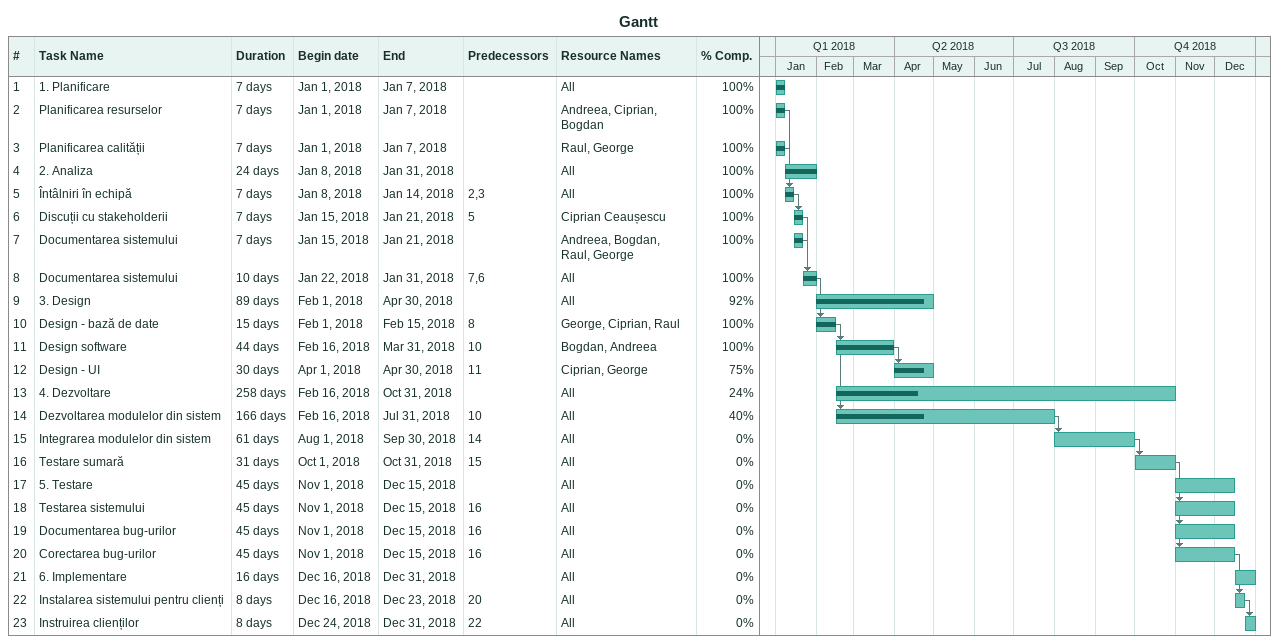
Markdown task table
Gantt

| ID | Task | Duration | Start | Finish | Predecessors | Resources | % complete |
|---|---|---|---|---|---|---|---|
| 1 | 1. Planificare | 7d | 2018-01-01 | 2018-01-07 |  | All | 100 |
| 2 | Planificarea resurselor | 7d | 2018-01-01 | 2018-01-07 |  | Andreea, Ciprian, Bogdan | 100 |
| 3 | Planificarea calității | 7d | 2018-01-01 | 2018-01-07 |  | Raul, George | 100 |
| 4 | 2. Analiza | 24d | 2018-01-08 | 2018-01-31 |  | All | 100 |
| 5 | Întâlniri în echipă | 7d | 2018-01-08 | 2018-01-14 | 2, 3 | All | 100 |
| 6 | Discuții cu stakeholderii | 7d | 2018-01-15 | 2018-01-21 | 5 | Ciprian Ceaușescu | 100 |
| 7 | Documentarea sistemului | 7d | 2018-01-15 | 2018-01-21 |  | Andreea, Bogdan, Raul, George | 100 |
| 8 | Documentarea sistemului | 10d | 2018-01-22 | 2018-01-31 | 7, 6 | All | 100 |
| 9 | 3. Design | 89d | 2018-02-01 | 2018-04-30 |  | All | 92 |
| 10 | Design - bază de date | 15d | 2018-02-01 | 2018-02-15 | 8 | George, Ciprian, Raul | 100 |
| 11 | Design software | 44d | 2018-02-16 | 2018-03-31 | 10 | Bogdan, Andreea | 100 |
| 12 | Design - UI | 30d | 2018-04-01 | 2018-04-30 | 11 | Ciprian, George | 75 |
| 13 | 4. Dezvoltare | 258d | 2018-02-16 | 2018-10-31 |  | All | 24 |
| 14 | Dezvoltarea modulelor din sistem | 166d | 2018-02-16 | 2018-07-31 | 10 | All | 40 |
| 15 | Integrarea modulelor din sistem | 61d | 2018-08-01 | 2018-09-30 | 14 | All | 0 |
| 16 | Testare sumară | 31d | 2018-10-01 | 2018-10-31 | 15 | All | 0 |
| 17 | 5. Testare | 45d | 2018-11-01 | 2018-12-15 |  | All | 0 |
| 18 | Testarea sistemului | 45d | 2018-11-01 | 2018-12-15 | 16 | All | 0 |
| 19 | Documentarea bug-urilor | 45d | 2018-11-01 | 2018-12-15 | 16 | All | 0 |
| 20 | Corectarea bug-urilor | 45d | 2018-11-01 | 2018-12-15 | 16 | All | 0 |
| 21 | 6. Implementare | 16d | 2018-12-16 | 2018-12-31 |  | All | 0 |
| 22 | Instalarea sistemului pentru clienți | 8d | 2018-12-16 | 2018-12-23 | 20 | All | 0 |
| 23 | Instruirea clienților | 8d | 2018-12-24 | 2018-12-31 | 22 | All | 0 |
